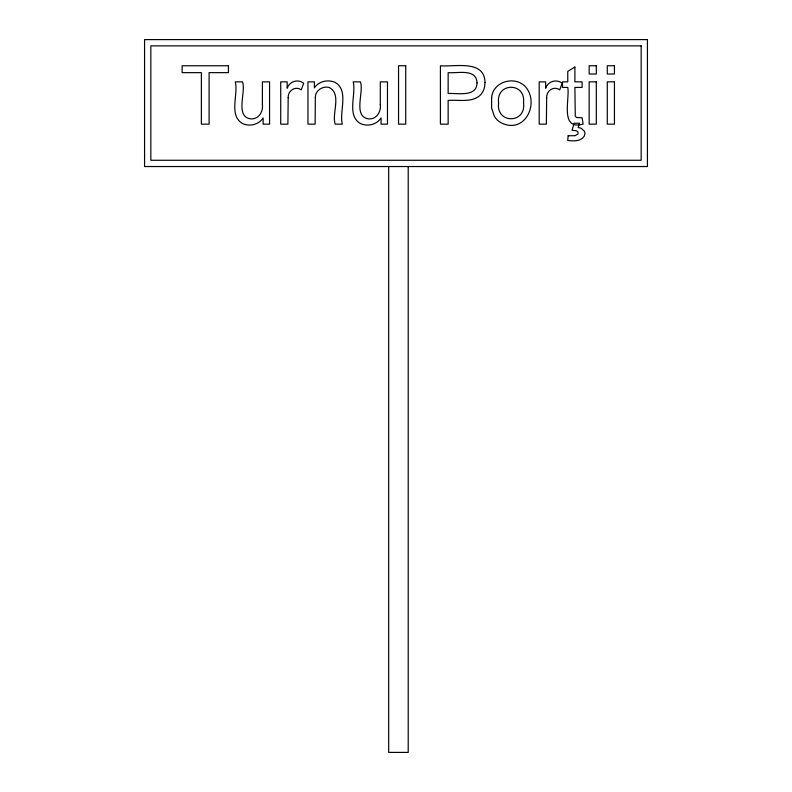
<?xml version="1.0" encoding="UTF-8"?>
<svg xmlns="http://www.w3.org/2000/svg" width="792" height="792" viewBox="0 0 792 792"><rect width="100%" height="100%" fill="white"/><g stroke="black" fill="none" stroke-linecap="round" stroke-linejoin="round"><path stroke-width="1.19" d="M408.207 166.538L408.207 752.4L388.674 752.4L388.674 166.538M315.345 97.307L315.137 124.156L307.969 124.156L307.969 81.853L314.414 81.853L314.414 87.862C318.681 81.15 327.838 79.358 334.917 82.269C349.302 90.298 339.025 111.613 342.342 124.156L335.174 124.156C331.591 113.593 342.085 93.674 329.056 87.427C322.631 85.843 315.365 90.367 315.345 97.307M523.502 102.762C526.551 123.859 495.812 124.176 498.613 103C495.723 82.239 526.096 81.962 523.502 102.762M262.399 104.514C263.36 111.514 258.855 119.226 251.163 118.929C234.343 117.246 246.5 91.268 242.441 81.853L235.274 81.853C238.55 94.367 228.353 115.672 242.738 123.671C249.836 126.789 258.895 124.611 263.152 117.939L263.152 124.156L269.567 124.156L269.567 81.853L262.399 81.853L262.399 104.514M380.308 104.514C381.269 111.514 376.764 119.226 369.072 118.929C352.252 117.246 364.409 91.268 360.35 81.853L353.173 81.853C356.45 94.367 346.262 115.672 360.647 123.671C367.745 126.789 376.804 124.611 381.061 117.939L381.061 124.156L387.476 124.156L387.476 81.853L380.308 81.853L380.308 104.514M288.189 97.644L287.892 124.156L280.724 124.156L280.724 81.853L287.169 81.853L287.169 88.258C289.535 81.279 297.841 78.735 303.702 83.2L301.237 89.852C295.367 85.566 287.813 90.773 288.189 97.644M546.668 97.644L546.371 124.156L539.203 124.156L539.203 81.853L545.648 81.853L545.648 88.258C548.014 81.279 556.321 78.735 562.181 83.2L559.716 89.852C553.846 85.566 546.292 90.773 546.668 97.644M491.644 97.505L491.584 108.049L494.317 116.246A17.77 17.77 0 0 0 503.049 123.681C525.938 133.026 539.471 102.425 525.334 86.605C514.899 75.428 492.862 81.507 491.644 97.505M484.991 82.645L484.694 86.229A17.503 17.503 0 0 1 480.249 95.248C471.537 102.99 458.627 99.544 448.143 100.416L448.143 124.156L440.411 124.156L440.411 65.756C454.608 67.102 484.823 59.242 484.991 82.645M568.161 135.779L567.716 140.441C573.378 141.144 580.714 141.61 584.248 136.165L584.971 133.353L584.536 131.373L581.12 128.215L578.16 127.502L579.467 123.235L574.131 123.235L572.062 130.284L576.16 130.72L577.853 131.68L578.031 134.016L575.091 135.68L568.161 135.779M477.022 82.883C476.824 97.535 457.192 92.872 448.143 93.515L448.143 72.646C457.33 73.517 476.586 68.221 477.022 82.883M574.893 67.073L567.765 71.369L567.765 81.853L562.498 81.853L562.498 87.427L567.765 87.427C569.983 98.851 559.528 130.957 583.14 124.077L582.1 117.741L576.507 117.503L575.269 116.107L574.893 87.427L582.1 87.427L582.1 81.853L574.893 81.853L574.893 67.073M647.43 39.6L144.57 39.6L144.57 166.538L647.43 166.538L647.43 39.6M641.164 45.867L150.836 45.867L150.836 160.271L641.164 160.271L641.164 45.867M228.423 65.756L182.13 65.756L182.13 72.646L201.376 72.646L201.376 124.156L209.098 124.156L209.098 72.646L228.423 72.646L228.423 65.756M405.722 65.756L398.544 65.756L398.544 124.156L405.722 124.156L405.722 65.756M596.317 65.756L589.149 65.756L589.149 74.002L596.317 74.002L596.317 65.756M614.443 65.756L607.276 65.756L607.276 74.002L614.443 74.002L614.443 65.756M596.317 81.853L589.149 81.853L589.149 124.156L596.317 124.156L596.317 81.853M614.443 81.853L607.276 81.853L607.276 124.156L614.443 124.156L614.443 81.853"/></g></svg>
